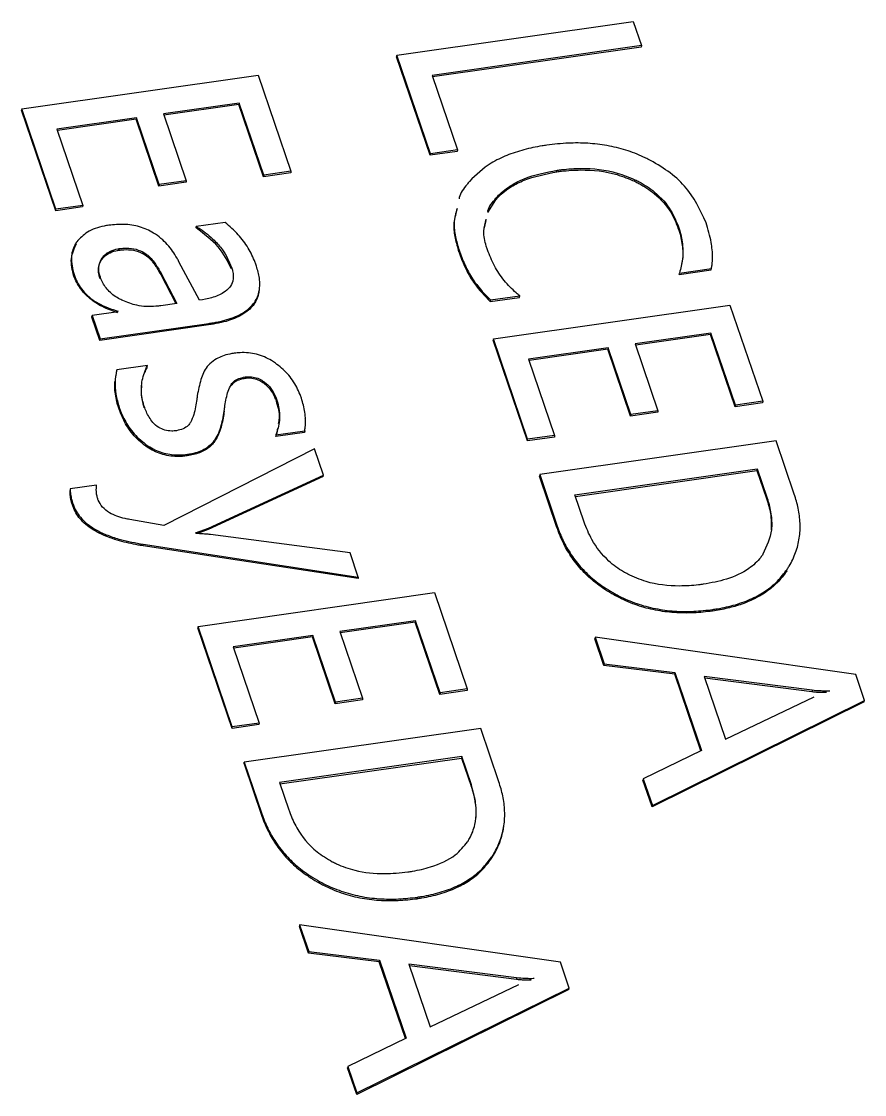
# Model space of a CAD drawing. Header units: millimetres. Extents: x 5 to 415, y 5 to 292.
# Drawn here: x 336.7653 to 337.1136, y 226.1008 to 226.5439 of the extents above; entities that cross this region are included whole.
import ezdxf

# ---------------------------------------------------------------- set-up
doc = ezdxf.new("R2010")
doc.units = ezdxf.units.MM

msp = doc.modelspace()

# ---------------------------------------------------------------- linework, layer by layer
at = {"color": 7, "linetype": 'Continuous', "lineweight": 25}
for p, q in [((336.92039, 226.53), (337.01808, 226.54394)), ((337.01808, 226.54394), (337.02147, 226.53397)), ((337.02147, 226.53397), (336.93493, 226.52162)), ((337.02137, 226.53334), (336.93513, 226.52103)), ((337.02147, 226.53397), (337.02137, 226.53334)), ((336.92039, 226.53), (336.92029, 226.52936)), ((336.93416, 226.48866), (336.92029, 226.52936)), ((336.93426, 226.4893), (336.92039, 226.53)), ((336.76543, 226.50788), (336.86311, 226.52182)), ((336.86311, 226.52182), (336.87666, 226.48207)), ((336.93493, 226.52162), (336.9454, 226.49088)), ((336.85527, 226.51026), (336.82401, 226.5058)), ((336.85517, 226.50962), (336.82421, 226.5052)), ((336.85527, 226.51026), (336.85517, 226.50962)), ((336.86532, 226.47983), (336.85517, 226.50962)), ((336.86542, 226.48047), (336.85527, 226.51026)), ((336.76543, 226.50788), (336.76533, 226.50725)), ((336.77947, 226.46574), (336.76533, 226.50725)), ((336.77957, 226.46637), (336.76543, 226.50788)), ((336.82401, 226.5058), (336.83341, 226.47819)), ((336.81282, 226.5042), (336.77996, 226.49951)), ((336.81272, 226.50356), (336.78016, 226.49892)), ((336.81282, 226.5042), (336.81272, 226.50356)), ((336.82213, 226.47596), (336.81272, 226.50356)), ((336.82223, 226.4766), (336.81282, 226.5042)), ((336.77996, 226.49951), (336.79071, 226.46796)), ((336.9453, 226.49025), (336.93416, 226.48866)), ((336.93416, 226.48866), (336.93426, 226.4893)), ((336.9454, 226.49088), (336.93426, 226.4893)), ((336.9454, 226.49088), (336.9453, 226.49025)), ((336.98654, 226.48186), (336.98665, 226.48249)), ((336.83341, 226.47819), (336.82223, 226.4766)), ((336.83341, 226.47819), (336.83331, 226.47756)), ((336.87656, 226.48143), (336.86532, 226.47983)), ((336.86542, 226.48047), (336.86532, 226.47983)), ((336.87666, 226.48207), (336.86542, 226.48047)), ((336.87666, 226.48207), (336.87656, 226.48143)), ((337.01867, 226.47794), (337.01877, 226.47858)), ((336.83331, 226.47756), (336.82213, 226.47596)), ((336.82223, 226.4766), (336.82213, 226.47596)), ((336.95793, 226.46509), (336.96126, 226.47031)), ((336.96126, 226.47031), (336.96136, 226.47094)), ((336.79061, 226.46733), (336.77947, 226.46574)), ((336.77947, 226.46574), (336.77957, 226.46637)), ((336.79071, 226.46796), (336.77957, 226.46637)), ((336.79071, 226.46796), (336.79061, 226.46733)), ((336.84944, 226.46099), (336.83755, 226.4593)), ((336.95668, 226.45879), (336.95726, 226.46171)), ((336.83745, 226.45866), (336.83755, 226.4593)), ((337.03668, 226.45845), (337.03678, 226.45909)), ((336.80564, 226.44949), (336.80574, 226.45012)), ((336.81546, 226.44882), (336.81536, 226.44818)), ((336.946, 226.44885), (336.9461, 226.44948)), ((336.79856, 226.44616), (336.79846, 226.44552)), ((336.83887, 226.42882), (336.83041, 226.44475)), ((337.0504, 226.44205), (337.0505, 226.44269)), ((336.78693, 226.43877), (336.78704, 226.43941)), ((336.82294, 226.44008), (336.82284, 226.43944)), ((336.82284, 226.43944), (336.82913, 226.42743)), ((336.82294, 226.44008), (336.82953, 226.42749)), ((337.03708, 226.43944), (337.05027, 226.44132)), ((337.03708, 226.43944), (337.03718, 226.44007)), ((337.03718, 226.44007), (337.05037, 226.44196)), ((337.05027, 226.44132), (337.05037, 226.44196)), ((336.95898, 226.42829), (336.97106, 226.43002)), ((336.95908, 226.42893), (336.97116, 226.43065)), ((336.97106, 226.43002), (336.97116, 226.43065)), ((336.82953, 226.42749), (336.82284, 226.42654)), ((336.95908, 226.42893), (336.95898, 226.42829)), ((336.9603, 226.4129), (337.05798, 226.42684)), ((337.05798, 226.42684), (337.07153, 226.38709)), ((336.79442, 226.42186), (336.79453, 226.4225)), ((336.79772, 226.41219), (336.79442, 226.42186)), ((336.80531, 226.42404), (336.79453, 226.4225)), ((336.79453, 226.4225), (336.79782, 226.41283)), ((336.84262, 226.4186), (336.79772, 226.41219)), ((336.79782, 226.41283), (336.84272, 226.41924)), ((336.84262, 226.4186), (336.84272, 226.41924)), ((336.79772, 226.41219), (336.79782, 226.41283)), ((336.9603, 226.4129), (336.96019, 226.41227)), ((336.97434, 226.37076), (336.96019, 226.41227)), ((336.97444, 226.37139), (336.9603, 226.4129)), ((337.05014, 226.41528), (337.01888, 226.41081)), ((337.05004, 226.41464), (337.01908, 226.41022)), ((337.05014, 226.41528), (337.05004, 226.41464)), ((337.06019, 226.38485), (337.05004, 226.41464)), ((337.06029, 226.38548), (337.05014, 226.41528)), ((337.00769, 226.40922), (336.97483, 226.40453)), ((337.00759, 226.40858), (336.97503, 226.40394)), ((337.00769, 226.40922), (337.00759, 226.40858)), ((337.01699, 226.38098), (337.00759, 226.40858)), ((337.01709, 226.38162), (337.00769, 226.40922)), ((337.01888, 226.41081), (337.02828, 226.38321)), ((336.97483, 226.40453), (336.98558, 226.37298)), ((336.81737, 226.40188), (336.80473, 226.40008)), ((336.81726, 226.40124), (336.81737, 226.40188)), ((336.80428, 226.39799), (336.80418, 226.39736)), ((336.85774, 226.39713), (336.85764, 226.39649)), ((337.07143, 226.38645), (337.06019, 226.38485)), ((337.06029, 226.38548), (337.06019, 226.38485)), ((337.07153, 226.38709), (337.06029, 226.38548)), ((337.07153, 226.38709), (337.07143, 226.38645)), ((336.80573, 226.38454), (336.80563, 226.3839)), ((337.02818, 226.38258), (337.01699, 226.38098)), ((337.01709, 226.38162), (337.01699, 226.38098)), ((337.02828, 226.38321), (337.01709, 226.38162)), ((337.02828, 226.38321), (337.02818, 226.38258)), ((336.88224, 226.37425), (336.87035, 226.37255)), ((336.87045, 226.37319), (336.87035, 226.37255)), ((336.87045, 226.37319), (336.88234, 226.37488)), ((336.88234, 226.37488), (336.88224, 226.37425)), ((336.88234, 226.37491), (336.88237, 226.37508)), ((336.98548, 226.37235), (336.97434, 226.37076)), ((336.98558, 226.37298), (336.97444, 226.37139)), ((336.98558, 226.37298), (336.98548, 226.37235)), ((336.81675, 226.36927), (336.81665, 226.36863)), ((336.88645, 226.36742), (336.8242, 226.33587)), ((336.84438, 226.37009), (336.84428, 226.36945)), ((336.89014, 226.35661), (336.88645, 226.36742)), ((336.97434, 226.37076), (336.97444, 226.37139)), ((337.07709, 226.37075), (336.97941, 226.35681)), ((337.0846, 226.34873), (337.07709, 226.37075)), ((336.83395, 226.36521), (336.83385, 226.36457)), ((336.99394, 226.34844), (337.06925, 226.35919)), ((336.99414, 226.34785), (337.06915, 226.35855)), ((337.06925, 226.35919), (337.06915, 226.35855)), ((337.06915, 226.35855), (337.07312, 226.34689)), ((337.06925, 226.35919), (337.07323, 226.34753)), ((336.89003, 226.35598), (336.8425, 226.33409)), ((336.84261, 226.33473), (336.89014, 226.35661)), ((336.89003, 226.35598), (336.89014, 226.35661)), ((336.97941, 226.35681), (336.97931, 226.35618)), ((336.98654, 226.33495), (336.97931, 226.35618)), ((336.97941, 226.35681), (336.98664, 226.33558)), ((336.79639, 226.35248), (336.7855, 226.35093)), ((336.99776, 226.33723), (336.99394, 226.34844)), ((337.07323, 226.34753), (337.07312, 226.34689)), ((336.78653, 226.34392), (336.78663, 226.34455)), ((336.8242, 226.33587), (336.81007, 226.3383)), ((336.83727, 226.33272), (336.84261, 226.33473)), ((336.8425, 226.33409), (336.83811, 226.33244)), ((336.8425, 226.33409), (336.84261, 226.33473)), ((336.90107, 226.32453), (336.8434, 226.33209)), ((336.98654, 226.33495), (336.98664, 226.33558)), ((336.81555, 226.32743), (336.81565, 226.32807)), ((336.90438, 226.31387), (336.81555, 226.32743)), ((336.81565, 226.32807), (336.90448, 226.31451)), ((336.90448, 226.31451), (336.90107, 226.32453)), ((336.90448, 226.31451), (336.90438, 226.31387)), ((337.0815, 226.31707), (337.08161, 226.31771)), ((336.83827, 226.29414), (336.93595, 226.30808)), ((336.93595, 226.30808), (336.9495, 226.26832)), ((337.01044, 226.30693), (337.01054, 226.30757)), ((337.05081, 226.30049), (337.05091, 226.30112)), ((336.92811, 226.29651), (336.89685, 226.29205)), ((336.92811, 226.29651), (336.92801, 226.29587)), ((336.93826, 226.26672), (336.92811, 226.29651)), ((336.83827, 226.29414), (336.83816, 226.2935)), ((336.85231, 226.25199), (336.83816, 226.2935)), ((336.85241, 226.25263), (336.83827, 226.29414)), ((336.89685, 226.29205), (336.90625, 226.26445)), ((336.92801, 226.29587), (336.89705, 226.29146)), ((336.93816, 226.26608), (336.92801, 226.29587)), ((336.88566, 226.29045), (336.8528, 226.28576)), ((336.88556, 226.28982), (336.853, 226.28517)), ((336.88566, 226.29045), (336.88556, 226.28982)), ((336.89496, 226.26221), (336.88556, 226.28982)), ((336.89506, 226.26285), (336.88566, 226.29045)), ((337.00228, 226.28969), (337.00218, 226.28906)), ((337.00593, 226.27805), (337.00218, 226.28906)), ((337.00228, 226.28969), (337.00603, 226.27868)), ((337.10998, 226.27424), (337.00228, 226.28969)), ((336.8528, 226.28576), (336.86355, 226.25422)), ((337.00603, 226.27868), (337.00593, 226.27805)), ((337.00603, 226.27868), (337.03528, 226.27508)), ((337.03518, 226.27444), (337.00593, 226.27805)), ((337.03528, 226.27508), (337.03518, 226.27444)), ((337.04596, 226.24281), (337.03518, 226.27444)), ((337.03528, 226.27508), (337.04623, 226.24294)), ((337.11361, 226.26358), (337.10998, 226.27424)), ((337.04739, 226.2735), (337.05622, 226.24759)), ((337.09193, 226.26775), (337.04739, 226.2735)), ((337.09182, 226.26711), (337.04762, 226.27282)), ((336.9494, 226.26768), (336.93816, 226.26608)), ((336.93826, 226.26672), (336.93816, 226.26608)), ((336.9495, 226.26832), (336.93826, 226.26672)), ((336.9495, 226.26832), (336.9494, 226.26768)), ((337.09193, 226.26775), (337.09182, 226.26711)), ((336.90615, 226.26381), (336.89496, 226.26221)), ((336.89506, 226.26285), (336.89496, 226.26221)), ((336.90625, 226.26445), (336.89506, 226.26285)), ((336.90625, 226.26445), (336.90615, 226.26381)), ((337.11351, 226.26295), (337.02585, 226.21961)), ((337.02595, 226.22025), (337.11361, 226.26358)), ((337.05622, 226.24759), (337.09285, 226.26505)), ((337.11351, 226.26295), (337.11361, 226.26358)), ((336.86345, 226.25358), (336.85231, 226.25199)), ((336.85231, 226.25199), (336.85241, 226.25263)), ((336.86355, 226.25422), (336.85241, 226.25263)), ((336.95506, 226.25199), (336.85738, 226.23805)), ((336.86355, 226.25422), (336.86345, 226.25358)), ((336.96257, 226.22997), (336.95506, 226.25199)), ((337.04623, 226.24294), (337.0222, 226.23126)), ((336.94722, 226.24042), (336.87191, 226.22967)), ((336.87211, 226.22908), (336.94712, 226.23978)), ((336.94722, 226.24042), (336.94712, 226.23978)), ((336.94712, 226.23978), (336.95109, 226.22812)), ((336.9512, 226.22876), (336.94722, 226.24042)), ((336.85728, 226.23741), (336.85738, 226.23805)), ((336.85728, 226.23741), (336.86451, 226.21618)), ((336.85738, 226.23805), (336.86461, 226.21682)), ((336.87191, 226.22967), (336.87573, 226.21847)), ((337.0222, 226.23126), (337.02209, 226.23062)), ((337.02585, 226.21961), (337.02209, 226.23062)), ((337.0222, 226.23126), (337.02595, 226.22025)), ((336.95109, 226.22812), (336.9512, 226.22876)), ((336.86461, 226.21682), (336.86451, 226.21618)), ((337.02595, 226.22025), (337.02585, 226.21961)), ((336.95947, 226.19831), (336.95958, 226.19894)), ((336.88841, 226.18817), (336.88851, 226.1888)), ((336.92878, 226.18172), (336.92888, 226.18236)), ((336.88025, 226.17093), (336.88015, 226.17029)), ((336.8839, 226.15928), (336.88015, 226.17029)), ((336.88025, 226.17093), (336.884, 226.15992)), ((336.98795, 226.15547), (336.88025, 226.17093)), ((336.884, 226.15992), (336.8839, 226.15928)), ((336.91315, 226.15568), (336.8839, 226.15928)), ((336.884, 226.15992), (336.91325, 226.15631)), ((336.91325, 226.15631), (336.91315, 226.15568)), ((336.92393, 226.12404), (336.91315, 226.15568)), ((336.91325, 226.15631), (336.9242, 226.12417)), ((336.92536, 226.15473), (336.93419, 226.12883)), ((336.9699, 226.14898), (336.92536, 226.15473)), ((336.99158, 226.14482), (336.98795, 226.15547)), ((336.9698, 226.14835), (336.92559, 226.15405)), ((336.93419, 226.12883), (336.97082, 226.14628)), ((336.9699, 226.14898), (336.9698, 226.14835)), ((336.99148, 226.14418), (336.90382, 226.10084)), ((336.90392, 226.10148), (336.99158, 226.14482)), ((336.99148, 226.14418), (336.99158, 226.14482)), ((336.9242, 226.12417), (336.90017, 226.11249)), ((336.90017, 226.11249), (336.90006, 226.11185)), ((336.90382, 226.10084), (336.90006, 226.11185)), ((336.90017, 226.11249), (336.90392, 226.10148)), ((336.90392, 226.10148), (336.90382, 226.10084))]:
    msp.add_line(p, q, dxfattribs=at)
for points, knots in [([(336.98233, 226.49284), (336.98169, 226.49275), (336.9785, 226.49227), (336.97411, 226.49134), (336.96929, 226.48992), (336.96465, 226.48822), (336.95754, 226.48485), (336.95317, 226.4806), (336.9504, 226.4779)], [0, 0, 0, 0, 0.050107, 0.250838, 0.351099, 0.45137, 0.652431, 1, 1, 1, 1]), ([(337.02409, 226.48711), (337.02351, 226.4874), (337.02059, 226.48882), (337.01626, 226.49048), (337.01113, 226.4919), (337.00721, 226.49272), (337.00192, 226.4935), (336.99658, 226.49381), (336.98958, 226.4937), (336.98531, 226.49319), (336.98233, 226.49284)], [0, 0, 0, 0, 0.046238, 0.231775, 0.324313, 0.416848, 0.509378, 0.694786, 0.787292, 1, 1, 1, 1]), ([(337.04813, 226.46081), (337.04569, 226.46609), (337.04209, 226.47388), (337.03261, 226.48234), (337.02695, 226.48551), (337.02409, 226.48711)], [0, 0, 0, 0, 0.5094215, 0.7520577, 1, 1, 1, 1]), ([(336.96136, 226.47094), (336.96172, 226.47135), (336.96355, 226.47339), (336.9673, 226.47629), (336.97519, 226.48028), (336.98195, 226.48159), (336.98665, 226.48249)], [0, 0, 0, 0, 0.063809, 0.320706, 0.527772, 1, 1, 1, 1]), ([(336.98654, 226.48186), (336.98719, 226.48195), (336.9904, 226.48238), (336.99863, 226.48292), (337.00928, 226.48185), (337.01627, 226.47894), (337.01867, 226.47794)], [0, 0, 0, 0, 0.060454, 0.302796, 0.760919, 1, 1, 1, 1]), ([(336.98665, 226.48249), (336.98729, 226.48258), (336.99051, 226.48302), (336.99873, 226.48355), (337.00938, 226.48248), (337.01638, 226.47957), (337.01877, 226.47858)], [0, 0, 0, 0, 0.060454, 0.302796, 0.760919, 1, 1, 1, 1]), ([(336.9504, 226.4779), (336.95007, 226.47748), (336.94839, 226.47538), (336.94652, 226.47306), (336.94611, 226.4709), (336.94608, 226.47075)], [0, 0, 0, 0, 0.187996, 0.943114, 1, 1, 1, 1]), ([(336.96126, 226.47031), (336.96162, 226.47071), (336.96344, 226.47275), (336.9672, 226.47565), (336.97509, 226.47964), (336.98185, 226.48095), (336.98654, 226.48186)], [0, 0, 0, 0, 0.063809, 0.320706, 0.527772, 1, 1, 1, 1]), ([(337.01867, 226.47794), (337.01925, 226.47765), (337.02216, 226.4762), (337.02789, 226.47238), (337.03363, 226.46591), (337.03575, 226.46072), (337.03668, 226.45845)], [0, 0, 0, 0, 0.065111, 0.327122, 0.706783, 1, 1, 1, 1]), ([(337.01877, 226.47858), (337.01935, 226.47829), (337.02226, 226.47684), (337.02799, 226.47301), (337.03373, 226.46655), (337.03585, 226.46135), (337.03678, 226.45909)], [0, 0, 0, 0, 0.065111, 0.327122, 0.706783, 1, 1, 1, 1]), ([(336.95798, 226.4655), (336.958, 226.46558), (336.95839, 226.46761), (336.9599, 226.46931), (336.96136, 226.47094)], [0, 0, 0, 0, 0.037808, 1, 1, 1, 1]), ([(336.94519, 226.46613), (336.94462, 226.4641), (336.94356, 226.46028), (336.94438, 226.45438), (336.94546, 226.4507), (336.946, 226.44885)], [0, 0, 0, 0, 0.36205, 0.678257, 1, 1, 1, 1]), ([(336.94529, 226.46677), (336.94472, 226.46473), (336.94367, 226.46092), (336.94448, 226.45502), (336.94556, 226.45134), (336.9461, 226.44948)], [0, 0, 0, 0, 0.36205, 0.678257, 1, 1, 1, 1]), ([(336.83041, 226.44475), (336.83014, 226.44523), (336.82881, 226.44768), (336.82584, 226.45193), (336.82061, 226.45657), (336.81422, 226.45941), (336.8077, 226.46041), (336.8035, 226.45999), (336.8014, 226.45979)], [0, 0, 0, 0, 0.053343, 0.267555, 0.483248, 0.656056, 0.828808, 1, 1, 1, 1]), ([(336.86239, 226.44294), (336.86222, 226.44344), (336.86132, 226.44598), (336.85914, 226.45042), (336.85508, 226.4561), (336.85134, 226.45934), (336.84944, 226.46099)], [0, 0, 0, 0, 0.0762774, 0.3822032, 0.6857898, 1, 1, 1, 1]), ([(336.95783, 226.44965), (336.95767, 226.45015), (336.95685, 226.4527), (336.9559, 226.45706), (336.9569, 226.4607), (336.95736, 226.46235)], [0, 0, 0, 0, 0.119923, 0.601785, 1, 1, 1, 1]), ([(337.05037, 226.44196), (337.05045, 226.44246), (337.05089, 226.44498), (337.05085, 226.4486), (337.05008, 226.45441), (337.04895, 226.45812), (337.04813, 226.46081)], [0, 0, 0, 0, 0.081318, 0.407747, 0.570415, 1, 1, 1, 1]), ([(336.8014, 226.45979), (336.80077, 226.45968), (336.79759, 226.45917), (336.79231, 226.45745), (336.7895, 226.45438), (336.78819, 226.45293)], [0, 0, 0, 0, 0.117153, 0.5856, 1, 1, 1, 1]), ([(336.85205, 226.44179), (336.85049, 226.44495), (336.84733, 226.45139), (336.84078, 226.45621), (336.83745, 226.45866)], [0, 0, 0, 0, 0.491103, 1, 1, 1, 1]), ([(336.83755, 226.4593), (336.83808, 226.45896), (336.84075, 226.45725), (336.84459, 226.45414), (336.84931, 226.44887), (336.85106, 226.4449), (336.85215, 226.44243)], [0, 0, 0, 0, 0.077388, 0.388307, 0.618145, 1, 1, 1, 1]), ([(337.03668, 226.45845), (337.03684, 226.45795), (337.03768, 226.45541), (337.03848, 226.45093), (337.03868, 226.44649), (337.03814, 226.44423), (337.03804, 226.44381)], [0, 0, 0, 0, 0.104625, 0.524281, 0.910077, 1, 1, 1, 1]), ([(337.03678, 226.45909), (337.03694, 226.45858), (337.03777, 226.45604), (337.03863, 226.45156), (337.03867, 226.44564), (337.03768, 226.44195), (337.03718, 226.44007)], [0, 0, 0, 0, 0.080125, 0.401508, 0.69696, 1, 1, 1, 1]), ([(336.78693, 226.43877), (336.78633, 226.44125), (336.78518, 226.44595), (336.78715, 226.45026), (336.78808, 226.4523)], [0, 0, 0, 0, 0.5277, 1, 1, 1, 1]), ([(336.78819, 226.45293), (336.7879, 226.45249), (336.78664, 226.45053), (336.78539, 226.44594), (336.78643, 226.44179), (336.78704, 226.43941)], [0, 0, 0, 0, 0.110656, 0.488883, 1, 1, 1, 1]), ([(336.79846, 226.44552), (336.79878, 226.44595), (336.79967, 226.44712), (336.80187, 226.44859), (336.80416, 226.44926), (336.80545, 226.44946), (336.80564, 226.44949)], [0, 0, 0, 0, 0.210922, 0.575032, 0.937068, 1, 1, 1, 1]), ([(336.79856, 226.44616), (336.79888, 226.44659), (336.79977, 226.44776), (336.80197, 226.44922), (336.80426, 226.4499), (336.80555, 226.45009), (336.80574, 226.45012)], [0, 0, 0, 0, 0.210922, 0.575032, 0.937068, 1, 1, 1, 1]), ([(336.80564, 226.44949), (336.80629, 226.44956), (336.80824, 226.44979), (336.81167, 226.44969), (336.81413, 226.44868), (336.81536, 226.44818)], [0, 0, 0, 0, 0.199532, 0.602126, 1, 1, 1, 1]), ([(336.80574, 226.45012), (336.80639, 226.4502), (336.80834, 226.45043), (336.81177, 226.45032), (336.81423, 226.44932), (336.81546, 226.44882)], [0, 0, 0, 0, 0.199532, 0.602126, 1, 1, 1, 1]), ([(336.81536, 226.44818), (336.8159, 226.44785), (336.81799, 226.44656), (336.82052, 226.4435), (336.82207, 226.44079), (336.82284, 226.43944)], [0, 0, 0, 0, 0.151575, 0.581041, 1, 1, 1, 1]), ([(336.81546, 226.44882), (336.816, 226.44848), (336.8181, 226.4472), (336.82062, 226.44414), (336.82217, 226.44142), (336.82294, 226.44008)], [0, 0, 0, 0, 0.151575, 0.581041, 1, 1, 1, 1]), ([(336.946, 226.44885), (336.94618, 226.44834), (336.94706, 226.44581), (336.94902, 226.44132), (336.95275, 226.43474), (336.9567, 226.43065), (336.95898, 226.42829)], [0, 0, 0, 0, 0.068929, 0.344946, 0.621172, 1, 1, 1, 1]), ([(336.9461, 226.44948), (336.94628, 226.44898), (336.94716, 226.44645), (336.94912, 226.44196), (336.95286, 226.43538), (336.9568, 226.43129), (336.95908, 226.42893)], [0, 0, 0, 0, 0.068929, 0.344946, 0.621172, 1, 1, 1, 1]), ([(336.97116, 226.43065), (336.97069, 226.43104), (336.96831, 226.433), (336.96448, 226.43702), (336.96041, 226.44305), (336.9587, 226.44743), (336.95783, 226.44965)], [0, 0, 0, 0, 0.072903, 0.365643, 0.678459, 1, 1, 1, 1]), ([(336.79783, 226.4377), (336.79767, 226.4382), (336.79712, 226.44002), (336.797, 226.44281), (336.79805, 226.44476), (336.79846, 226.44552)], [0, 0, 0, 0, 0.191432, 0.684283, 1, 1, 1, 1]), ([(336.79793, 226.43833), (336.79777, 226.43884), (336.79722, 226.44066), (336.7971, 226.44344), (336.79815, 226.4454), (336.79856, 226.44616)], [0, 0, 0, 0, 0.191432, 0.684283, 1, 1, 1, 1]), ([(336.85215, 226.44243), (336.8523, 226.44192), (336.85288, 226.44004), (336.85299, 226.43708), (336.85148, 226.43397), (336.84852, 226.43147), (336.84414, 226.42973), (336.84057, 226.42912), (336.83887, 226.42882)], [0, 0, 0, 0, 0.076057, 0.281074, 0.426959, 0.572683, 0.796274, 1, 1, 1, 1]), ([(336.84272, 226.41924), (336.84336, 226.41933), (336.84656, 226.41982), (336.85092, 226.42088), (336.85648, 226.4232), (336.86012, 226.42582), (336.86234, 226.42903), (336.86383, 226.43272), (336.86399, 226.4375), (336.86287, 226.4413), (336.86239, 226.44294)], [0, 0, 0, 0, 0.045911, 0.230292, 0.32231, 0.499018, 0.580496, 0.657809, 0.852437, 1, 1, 1, 1]), ([(336.80512, 226.42366), (336.80294, 226.42442), (336.79872, 226.42589), (336.7934, 226.4294), (336.78928, 226.43373), (336.78773, 226.43706), (336.78693, 226.43877)], [0, 0, 0, 0, 0.259851, 0.502339, 0.7436, 1, 1, 1, 1]), ([(336.78704, 226.43941), (336.78722, 226.4389), (336.78815, 226.43636), (336.79092, 226.43194), (336.79714, 226.42699), (336.80251, 226.4252), (336.80531, 226.42427)], [0, 0, 0, 0, 0.0739228, 0.3728395, 0.6732717, 1, 1, 1, 1]), ([(336.8072, 226.42865), (336.80662, 226.42894), (336.80431, 226.43007), (336.80089, 226.43277), (336.79878, 226.43602), (336.79808, 226.43792), (336.79793, 226.43833)], [0, 0, 0, 0, 0.129508, 0.513548, 0.892937, 1, 1, 1, 1]), ([(336.86354, 226.43343), (336.86349, 226.43279), (336.86329, 226.4304), (336.86175, 226.42735), (336.85853, 226.424), (336.85498, 226.42189), (336.84942, 226.4198), (336.84541, 226.41909), (336.84262, 226.4186)], [0, 0, 0, 0, 0.078299, 0.29431, 0.397779, 0.606384, 0.725672, 1, 1, 1, 1]), ([(336.82284, 226.42654), (336.8222, 226.42646), (336.81899, 226.42606), (336.81344, 226.42621), (336.80909, 226.42791), (336.8072, 226.42865)], [0, 0, 0, 0, 0.12417, 0.619037, 1, 1, 1, 1]), ([(336.85324, 226.40694), (336.85261, 226.40683), (336.85092, 226.40656), (336.84843, 226.40584), (336.84556, 226.40458), (336.84403, 226.40334), (336.84314, 226.40262)], [0, 0, 0, 0, 0.1634036, 0.4328541, 0.6723912, 1, 1, 1, 1]), ([(336.87024, 226.40287), (336.86971, 226.40322), (336.86741, 226.40475), (336.86259, 226.40683), (336.85707, 226.40738), (336.85405, 226.40703), (336.85324, 226.40694)], [0, 0, 0, 0, 0.110166, 0.485524, 0.862912, 1, 1, 1, 1]), ([(336.84314, 226.40262), (336.84276, 226.40222), (336.84096, 226.40031), (336.83917, 226.39577), (336.83838, 226.39164), (336.83796, 226.38941)], [0, 0, 0, 0, 0.108196, 0.517146, 1, 1, 1, 1]), ([(336.88098, 226.38839), (336.8808, 226.38889), (336.8799, 226.39143), (336.87806, 226.39488), (336.87466, 226.3993), (336.87197, 226.40147), (336.87024, 226.40287)], [0, 0, 0, 0, 0.094194, 0.4727, 0.661394, 1, 1, 1, 1]), ([(336.80473, 226.40008), (336.80461, 226.39958), (336.80425, 226.39809), (336.80387, 226.39477), (336.80411, 226.39004), (336.80519, 226.38639), (336.80573, 226.38454)], [0, 0, 0, 0, 0.098427, 0.295484, 0.643376, 1, 1, 1, 1]), ([(336.81604, 226.38502), (336.81588, 226.38552), (336.81507, 226.38808), (336.81469, 226.39173), (336.81527, 226.39693), (336.81652, 226.39988), (336.81737, 226.40188)], [0, 0, 0, 0, 0.089181, 0.448298, 0.626893, 1, 1, 1, 1]), ([(336.81726, 226.40124), (336.81702, 226.40078), (336.81665, 226.40011), (336.81647, 226.39938), (336.81641, 226.39915)], [0, 0, 0, 0, 0.68254, 1, 1, 1, 1]), ([(336.80563, 226.3839), (336.80546, 226.38441), (336.80463, 226.38695), (336.804, 226.39056), (336.80377, 226.39393), (336.80398, 226.3952), (336.80402, 226.39546)], [0, 0, 0, 0, 0.132896, 0.666073, 0.932124, 1, 1, 1, 1]), ([(336.81492, 226.39365), (336.81483, 226.39271), (336.81455, 226.38964), (336.81537, 226.38654), (336.81594, 226.38438)], [0, 0, 0, 0, 0.305222, 1, 1, 1, 1]), ([(336.84917, 226.38385), (336.84925, 226.38435), (336.84947, 226.38587), (336.84994, 226.38835), (336.8506, 226.39132), (336.85151, 226.39317), (336.85196, 226.39409)], [0, 0, 0, 0, 0.143888, 0.431704, 0.714129, 1, 1, 1, 1]), ([(336.85764, 226.39649), (336.857, 226.39638), (336.85543, 226.3961), (336.85326, 226.39514), (336.8523, 226.39399), (336.85186, 226.39346)], [0, 0, 0, 0, 0.266815, 0.662515, 1, 1, 1, 1]), ([(336.85196, 226.39409), (336.8523, 226.39452), (336.85308, 226.3955), (336.85509, 226.39662), (336.85683, 226.39695), (336.85774, 226.39713)], [0, 0, 0, 0, 0.267929, 0.617463, 1, 1, 1, 1]), ([(336.86543, 226.39452), (336.8649, 226.39487), (336.86363, 226.39571), (336.86121, 226.39654), (336.85904, 226.39667), (336.8579, 226.39653), (336.85764, 226.39649)], [0, 0, 0, 0, 0.239581, 0.575171, 0.903747, 1, 1, 1, 1]), ([(336.85774, 226.39713), (336.85839, 226.39719), (336.8599, 226.39733), (336.86234, 226.3969), (336.86426, 226.39603), (336.86523, 226.39536), (336.86553, 226.39516)], [0, 0, 0, 0, 0.239908, 0.55166, 0.863121, 1, 1, 1, 1]), ([(336.87062, 226.38728), (336.87044, 226.38778), (336.86995, 226.3891), (336.8689, 226.39101), (336.86738, 226.39298), (336.86609, 226.394), (336.86543, 226.39452)], [0, 0, 0, 0, 0.18976, 0.494731, 0.743068, 1, 1, 1, 1]), ([(336.86553, 226.39516), (336.86602, 226.39478), (336.86715, 226.39391), (336.86859, 226.39223), (336.86986, 226.39018), (336.87043, 226.38868), (336.87072, 226.38792)], [0, 0, 0, 0, 0.190208, 0.434373, 0.714122, 1, 1, 1, 1]), ([(336.83796, 226.38941), (336.83789, 226.3889), (336.8377, 226.38738), (336.83726, 226.38477), (336.83661, 226.38154), (336.83565, 226.37945), (336.83516, 226.37839)], [0, 0, 0, 0, 0.134423, 0.403306, 0.699906, 1, 1, 1, 1]), ([(336.82937, 226.37496), (336.82872, 226.37489), (336.82713, 226.37472), (336.82453, 226.37506), (336.82176, 226.37629), (336.81893, 226.37886), (336.81717, 226.38196), (336.81632, 226.38426), (336.81604, 226.38502)], [0, 0, 0, 0, 0.099029, 0.240754, 0.378181, 0.548547, 0.852459, 1, 1, 1, 1]), ([(336.87072, 226.38792), (336.87089, 226.38741), (336.87138, 226.38588), (336.87196, 226.38294), (336.87215, 226.37843), (336.87109, 226.37514), (336.87045, 226.37319)], [0, 0, 0, 0, 0.102961, 0.309124, 0.59039, 1, 1, 1, 1]), ([(336.87153, 226.37788), (336.87168, 226.37861), (336.8723, 226.38169), (336.87135, 226.38486), (336.87062, 226.38728)], [0, 0, 0, 0, 0.237505, 1, 1, 1, 1]), ([(336.88234, 226.37488), (336.88241, 226.37539), (336.88278, 226.37792), (336.88268, 226.38248), (336.88154, 226.38646), (336.88098, 226.38839)], [0, 0, 0, 0, 0.113662, 0.570287, 1, 1, 1, 1]), ([(336.81665, 226.36863), (336.81615, 226.369), (336.81362, 226.37086), (336.81077, 226.37398), (336.80764, 226.37878), (336.80644, 226.38185), (336.80563, 226.3839)], [0, 0, 0, 0, 0.0899495, 0.4530114, 0.6330513, 1, 1, 1, 1]), ([(336.80573, 226.38454), (336.80591, 226.38403), (336.80681, 226.3815), (336.80855, 226.37803), (336.8119, 226.37329), (336.8148, 226.37089), (336.81675, 226.36927)], [0, 0, 0, 0, 0.089921, 0.450835, 0.63093, 1, 1, 1, 1]), ([(336.84907, 226.38321), (336.84901, 226.38271), (336.84868, 226.38017), (336.84772, 226.37568), (336.84605, 226.37152), (336.84446, 226.36966), (336.84428, 226.36945)], [0, 0, 0, 0, 0.104906, 0.525107, 0.947607, 1, 1, 1, 1]), ([(336.84438, 226.37009), (336.84472, 226.37051), (336.84643, 226.37262), (336.84815, 226.3773), (336.84882, 226.38159), (336.84917, 226.38385)], [0, 0, 0, 0, 0.10509, 0.5290587, 1, 1, 1, 1]), ([(336.88245, 226.38032), (336.88247, 226.38023), (336.88254, 226.37992), (336.8825, 226.37962), (336.88247, 226.37941)], [0, 0, 0, 0, 0.298378, 1, 1, 1, 1]), ([(336.83516, 226.37839), (336.83485, 226.37796), (336.8341, 226.37691), (336.83218, 226.37556), (336.83033, 226.37517), (336.82937, 226.37496)], [0, 0, 0, 0, 0.254607, 0.613077, 1, 1, 1, 1]), ([(336.87035, 226.37255), (336.87056, 226.37303), (336.87102, 226.3741), (336.87114, 226.37525), (336.8712, 226.37589)], [0, 0, 0, 0, 0.443452, 1, 1, 1, 1]), ([(336.83385, 226.36457), (336.8332, 226.36449), (336.83045, 226.36416), (336.82532, 226.36444), (336.8201, 226.36634), (336.81751, 226.36806), (336.81665, 226.36863)], [0, 0, 0, 0, 0.108765, 0.463922, 0.820404, 1, 1, 1, 1]), ([(336.81675, 226.36927), (336.81727, 226.36892), (336.81946, 226.36741), (336.82406, 226.36541), (336.82963, 226.36474), (336.83284, 226.36509), (336.83395, 226.36521)], [0, 0, 0, 0, 0.108759, 0.461221, 0.814889, 1, 1, 1, 1]), ([(336.84428, 226.36945), (336.84389, 226.36906), (336.84244, 226.36759), (336.83903, 226.3656), (336.83557, 226.36491), (336.83385, 226.36457)], [0, 0, 0, 0, 0.154179, 0.580073, 1, 1, 1, 1]), ([(336.83395, 226.36521), (336.83458, 226.36531), (336.83724, 226.36575), (336.84116, 226.36714), (336.84343, 226.36921), (336.84438, 226.37009)], [0, 0, 0, 0, 0.15413, 0.643449, 1, 1, 1, 1]), ([(336.78653, 226.34392), (336.78636, 226.34442), (336.78595, 226.34572), (336.78547, 226.34786), (336.78542, 226.34948), (336.7854, 226.35029)], [0, 0, 0, 0, 0.240924, 0.618073, 1, 1, 1, 1]), ([(336.7855, 226.35093), (336.7855, 226.35042), (336.78551, 226.3491), (336.78588, 226.34696), (336.78638, 226.34536), (336.78663, 226.34455)], [0, 0, 0, 0, 0.241112, 0.618568, 1, 1, 1, 1]), ([(336.79686, 226.3468), (336.79671, 226.34731), (336.79641, 226.34833), (336.79618, 226.35024), (336.79631, 226.35162), (336.79639, 226.35248)], [0, 0, 0, 0, 0.270325, 0.540609, 1, 1, 1, 1]), ([(336.81007, 226.3383), (336.80942, 226.33842), (336.8065, 226.33896), (336.80231, 226.3404), (336.79863, 226.34334), (336.79734, 226.34547), (336.79691, 226.34664), (336.79686, 226.3468)], [0, 0, 0, 0, 0.113521, 0.506347, 0.735837, 0.965411, 1, 1, 1, 1]), ([(337.07323, 226.34753), (337.07339, 226.34702), (337.07423, 226.34448), (337.07518, 226.33998), (337.07553, 226.33234), (337.07316, 226.32725), (337.07163, 226.32394)], [0, 0, 0, 0, 0.063601, 0.318552, 0.55701, 1, 1, 1, 1]), ([(337.07312, 226.34689), (337.07329, 226.34638), (337.07412, 226.34384), (337.07515, 226.33951), (337.07506, 226.33572), (337.07502, 226.33398)], [0, 0, 0, 0, 0.118984, 0.595947, 1, 1, 1, 1]), ([(337.08161, 226.31771), (337.08189, 226.31815), (337.08333, 226.32037), (337.0849, 226.32367), (337.0861, 226.3276), (337.0867, 226.3306), (337.0871, 226.33467), (337.08691, 226.3388), (337.08609, 226.34385), (337.08519, 226.3468), (337.0846, 226.34873)], [0, 0, 0, 0, 0.048021, 0.240639, 0.336737, 0.432834, 0.528925, 0.721444, 0.817516, 1, 1, 1, 1]), ([(336.81555, 226.32743), (336.81489, 226.32754), (336.8116, 226.32806), (336.80702, 226.32906), (336.80196, 226.33067), (336.79707, 226.33266), (336.79177, 226.33587), (336.78803, 226.3402), (336.78692, 226.34295), (336.78653, 226.34392)], [0, 0, 0, 0, 0.053963, 0.270222, 0.378245, 0.486327, 0.704579, 0.896324, 1, 1, 1, 1]), ([(336.78663, 226.34455), (336.78682, 226.34405), (336.78768, 226.34174), (336.79045, 226.33783), (336.79554, 226.33414), (336.80096, 226.33166), (336.80749, 226.32953), (336.81248, 226.32864), (336.81565, 226.32807)], [0, 0, 0, 0, 0.054011, 0.247713, 0.441124, 0.590484, 0.739551, 1, 1, 1, 1]), ([(337.01577, 226.31574), (337.0152, 226.31605), (337.01236, 226.31758), (337.00655, 226.32191), (337.00097, 226.32908), (336.99872, 226.33479), (336.99776, 226.33723)], [0, 0, 0, 0, 0.061004, 0.306673, 0.704098, 1, 1, 1, 1]), ([(336.8434, 226.33209), (336.84274, 226.33215), (336.84139, 226.33226), (336.83937, 226.33241), (336.838, 226.33245), (336.83732, 226.33247)], [0, 0, 0, 0, 0.327229, 0.663376, 1, 1, 1, 1]), ([(337.01044, 226.30693), (337.00988, 226.30724), (337.00708, 226.30881), (337.00344, 226.31132), (336.99971, 226.31449), (336.99715, 226.31702), (336.99405, 226.32056), (336.99146, 226.32433), (336.98864, 226.32943), (336.9874, 226.33269), (336.98654, 226.33495)], [0, 0, 0, 0, 0.046518, 0.233133, 0.326226, 0.419315, 0.512401, 0.698903, 0.791967, 1, 1, 1, 1]), ([(336.98664, 226.33558), (336.98682, 226.33508), (336.98771, 226.33255), (336.98927, 226.32906), (336.99204, 226.32421), (336.99473, 226.32047), (336.99791, 226.31697), (337.00053, 226.31448), (337.00454, 226.31116), (337.00809, 226.30904), (337.01054, 226.30757)], [0, 0, 0, 0, 0.046515, 0.232835, 0.325903, 0.51239, 0.60548, 0.698574, 0.791671, 1, 1, 1, 1]), ([(337.07163, 226.32394), (337.07133, 226.3235), (337.06982, 226.3213), (337.06538, 226.3172), (337.05709, 226.31337), (337.05025, 226.31213), (337.04699, 226.31155)], [0, 0, 0, 0, 0.063195, 0.318313, 0.675891, 1, 1, 1, 1]), ([(337.04699, 226.31155), (337.04635, 226.31146), (337.04313, 226.31103), (337.03531, 226.31054), (337.02492, 226.31162), (337.01827, 226.31461), (337.01577, 226.31574)], [0, 0, 0, 0, 0.061918, 0.310189, 0.740559, 1, 1, 1, 1]), ([(337.0815, 226.31707), (337.0812, 226.31664), (337.0803, 226.31532), (337.07803, 226.31258), (337.07427, 226.30914), (337.06898, 226.3058), (337.06317, 226.30332), (337.05707, 226.30153), (337.05291, 226.30084), (337.05081, 226.30049)], [0, 0, 0, 0, 0.049438, 0.148384, 0.325327, 0.500795, 0.676196, 0.836935, 1, 1, 1, 1]), ([(337.05091, 226.30112), (337.05155, 226.30122), (337.05475, 226.3017), (337.05912, 226.30269), (337.06386, 226.30425), (337.06814, 226.30603), (337.07296, 226.30875), (337.07791, 226.31278), (337.08036, 226.31605), (337.08161, 226.31771)], [0, 0, 0, 0, 0.049438, 0.247626, 0.346568, 0.445522, 0.622864, 0.808536, 1, 1, 1, 1]), ([(337.05081, 226.30049), (337.05017, 226.3004), (337.04696, 226.29996), (337.04236, 226.29964), (337.03706, 226.29969), (337.0318, 226.30005), (337.02659, 226.30089), (337.02156, 226.30223), (337.01646, 226.30393), (337.01288, 226.30571), (337.01044, 226.30693)], [0, 0, 0, 0, 0.047507, 0.237879, 0.332944, 0.428019, 0.614192, 0.707052, 0.799912, 1, 1, 1, 1]), ([(337.01054, 226.30757), (337.01111, 226.30727), (337.01395, 226.30575), (337.0182, 226.30395), (337.02328, 226.30239), (337.02718, 226.30148), (337.03246, 226.30061), (337.0378, 226.30026), (337.04442, 226.30036), (337.04832, 226.30082), (337.05091, 226.30112)], [0, 0, 0, 0, 0.047509, 0.238185, 0.333277, 0.428368, 0.523454, 0.714068, 0.809127, 1, 1, 1, 1]), ([(337.09793, 226.26682), (337.09766, 226.26682), (337.09674, 226.26681), (337.09526, 226.26684), (337.09349, 226.26692), (337.09238, 226.26705), (337.09182, 226.26711)], [0, 0, 0, 0, 0.129172, 0.454852, 0.726933, 1, 1, 1, 1]), ([(337.09922, 226.26746), (337.09856, 226.26746), (337.09724, 226.26745), (337.09481, 226.26748), (337.09304, 226.26764), (337.09193, 226.26775)], [0, 0, 0, 0, 0.272241, 0.544505, 1, 1, 1, 1]), ([(336.95958, 226.19894), (336.95986, 226.19939), (336.9613, 226.20161), (336.96287, 226.20491), (336.96407, 226.20883), (336.96467, 226.21184), (336.96507, 226.21591), (336.96488, 226.22004), (336.96406, 226.22508), (336.96316, 226.22803), (336.96257, 226.22997)], [0, 0, 0, 0, 0.048021, 0.240639, 0.336737, 0.432834, 0.528925, 0.721444, 0.817516, 1, 1, 1, 1]), ([(336.9496, 226.20517), (336.94987, 226.20562), (336.95126, 226.20787), (336.95278, 226.21199), (336.95365, 226.21951), (336.95219, 226.22502), (336.9512, 226.22876)], [0, 0, 0, 0, 0.063556, 0.319265, 0.5384, 1, 1, 1, 1]), ([(336.95109, 226.22812), (336.95126, 226.22762), (336.95209, 226.22508), (336.95312, 226.22075), (336.95303, 226.21695), (336.95299, 226.21521)], [0, 0, 0, 0, 0.118984, 0.595947, 1, 1, 1, 1]), ([(336.86461, 226.21682), (336.86479, 226.21631), (336.86568, 226.21378), (336.86724, 226.21029), (336.87001, 226.20544), (336.8727, 226.20171), (336.87588, 226.1982), (336.8785, 226.19572), (336.88251, 226.1924), (336.88606, 226.19027), (336.88851, 226.1888)], [0, 0, 0, 0, 0.046515, 0.232835, 0.325903, 0.51239, 0.60548, 0.698574, 0.791671, 1, 1, 1, 1]), ([(336.87573, 226.21847), (336.87591, 226.21796), (336.8768, 226.21543), (336.87968, 226.20927), (336.88533, 226.202), (336.89157, 226.19827), (336.89374, 226.19697)], [0, 0, 0, 0, 0.061033, 0.305682, 0.759314, 1, 1, 1, 1]), ([(336.86451, 226.21618), (336.86469, 226.21568), (336.86558, 226.21315), (336.86714, 226.20965), (336.86991, 226.2048), (336.8726, 226.20107), (336.87577, 226.19757), (336.8784, 226.19508), (336.88241, 226.19176), (336.88596, 226.18963), (336.88841, 226.18817)], [0, 0, 0, 0, 0.0465151, 0.232835, 0.3259031, 0.5123905, 0.6054797, 0.6985738, 0.7916706, 1, 1, 1, 1]), ([(336.95947, 226.19831), (336.95976, 226.19875), (336.9612, 226.20097), (336.96278, 226.20427), (336.96395, 226.2082), (336.96443, 226.21028), (336.96454, 226.21138), (336.96454, 226.21146)], [0, 0, 0, 0, 0.108953, 0.545979, 0.764013, 0.982043, 1, 1, 1, 1]), ([(336.92496, 226.19278), (336.9256, 226.19288), (336.9288, 226.19336), (336.93582, 226.19498), (336.94435, 226.19874), (336.94806, 226.20329), (336.9496, 226.20517)], [0, 0, 0, 0, 0.063213, 0.316738, 0.717187, 1, 1, 1, 1]), ([(336.92888, 226.18236), (336.92952, 226.18245), (336.93272, 226.18293), (336.93709, 226.18392), (336.94183, 226.18548), (336.94611, 226.18726), (336.95093, 226.18999), (336.95588, 226.19401), (336.95833, 226.19728), (336.95958, 226.19894)], [0, 0, 0, 0, 0.049438, 0.247626, 0.346568, 0.445522, 0.622864, 0.808536, 1, 1, 1, 1]), ([(336.89374, 226.19697), (336.89431, 226.19668), (336.89721, 226.19521), (336.90429, 226.19277), (336.91455, 226.19165), (336.92176, 226.19244), (336.92496, 226.19278)], [0, 0, 0, 0, 0.061896, 0.311279, 0.694698, 1, 1, 1, 1]), ([(336.92878, 226.18172), (336.92942, 226.18182), (336.93262, 226.1823), (336.93699, 226.18328), (336.94173, 226.18485), (336.946, 226.18663), (336.95082, 226.18935), (336.95578, 226.19337), (336.95823, 226.19665), (336.95947, 226.19831)], [0, 0, 0, 0, 0.049438, 0.247626, 0.346568, 0.445522, 0.622864, 0.808536, 1, 1, 1, 1]), ([(336.88841, 226.18817), (336.88898, 226.18786), (336.89182, 226.18634), (336.89607, 226.18455), (336.90115, 226.18299), (336.90505, 226.18208), (336.91033, 226.18121), (336.91567, 226.18086), (336.92229, 226.18096), (336.92618, 226.18141), (336.92878, 226.18172)], [0, 0, 0, 0, 0.047509, 0.238185, 0.333277, 0.428368, 0.523454, 0.714068, 0.809127, 1, 1, 1, 1]), ([(336.88851, 226.1888), (336.88908, 226.1885), (336.89192, 226.18698), (336.89617, 226.18519), (336.90125, 226.18363), (336.90515, 226.18272), (336.91043, 226.18185), (336.91577, 226.18149), (336.9224, 226.18159), (336.92629, 226.18205), (336.92888, 226.18236)], [0, 0, 0, 0, 0.047509, 0.238185, 0.333277, 0.428368, 0.523454, 0.714068, 0.809127, 1, 1, 1, 1]), ([(336.9759, 226.14805), (336.97563, 226.14805), (336.97471, 226.14804), (336.97323, 226.14808), (336.97146, 226.14816), (336.97035, 226.14828), (336.9698, 226.14835)], [0, 0, 0, 0, 0.129172, 0.454852, 0.726933, 1, 1, 1, 1]), ([(336.97719, 226.1487), (336.97653, 226.14869), (336.97521, 226.14868), (336.97278, 226.14871), (336.97101, 226.14888), (336.9699, 226.14898)], [0, 0, 0, 0, 0.272241, 0.544505, 1, 1, 1, 1])]:
    msp.add_open_spline(points, degree=3, knots=knots, dxfattribs=at)

doc.saveas('drawing.dxf')
